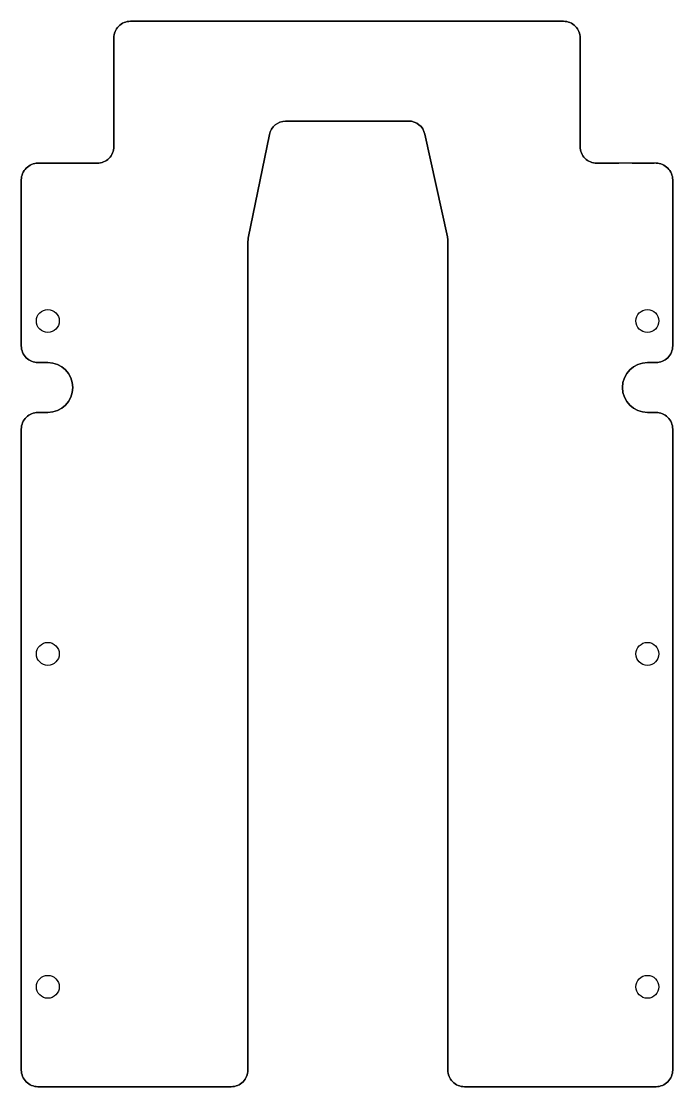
# Model space of a CAD drawing. Header units: inches. Extents: x -27.75 to -22.87, y -3.81 to 4.19.
import ezdxf

# ---------------------------------------------------------------- set-up
doc = ezdxf.new("R2010")
doc.units = ezdxf.units.IN
doc.header["$MEASUREMENT"] = 0
doc.linetypes.add('DASHED', pattern=[0.2067, 0.1654, -0.0413])

msp = doc.modelspace()

# ---------------------------------------------------------------- linework, layer by layer
at = {"color": 181, "linetype": 'DASHED', "lineweight": 25, "true_color": 0xa666ff}
msp.add_line((-23.4349, 3.1214), (-22.9907, 3.1214), dxfattribs=at)
msp.add_line((-22.8657, 0.1694), (-22.8657, 1.1247))
msp.add_lwpolyline([(-27.6291, -3.8128), (-26.1784, -3.8128, 0.414214), (-26.0534, -3.6878), (-26.0534, 1.1872), (-26.0534, 2.5345, -0.050183), (-26.0509, 2.5594), (-25.8928, 3.3371, -0.356618), (-25.7703, 3.4372), (-25.3099, 3.4372), (-24.8481, 3.438, -0.352675), (-24.7258, 3.3398), (-24.5563, 2.5682, -0.054118), (-24.5534, 2.5414), (-24.5534, 1.1731), (-24.5534, -3.6878, 0.414214), (-24.4284, -3.8128), (-22.9907, -3.8128, 0.414214), (-22.8657, -3.6878), (-22.8657, 1.1247, 0.414214), (-22.9907, 1.2497), (-23.0554, 1.2497, -1), (-23.0554, 1.6247), (-22.9907, 1.6247, 0.414214), (-22.8657, 1.7497), (-22.8657, 2.9964, 0.414214), (-22.9907, 3.1214), (-23.4349, 3.1214, -0.414214), (-23.5599, 3.2464), (-23.5599, 4.0622, 0.414214), (-23.6849, 4.1872), (-26.9349, 4.1872, 0.414214), (-27.0599, 4.0622), (-27.0599, 3.2464, -0.414214), (-27.1849, 3.1214), (-27.6291, 3.1214, 0.414214), (-27.7541, 2.9964), (-27.7541, 1.7497, 0.414214), (-27.6291, 1.6247), (-27.5554, 1.6247, -1), (-27.5554, 1.2497), (-27.6291, 1.2497, 0.414214), (-27.7541, 1.1247), (-27.7541, -3.6878, 0.414214)], format="xyb", close=True)
for points in [[(-24.5534, 1.1731), (-24.5534, 2.5414, 0.054118), (-24.5563, 2.5682), (-24.7258, 3.3398, 0.352675), (-24.8481, 3.438), (-25.3099, 3.4372), (-25.7703, 3.4372, 0.356618), (-25.8928, 3.3371), (-26.0509, 2.5594, 0.050183), (-26.0534, 2.5345), (-26.0534, 1.1872), (-26.0534, -3.6878, -0.414214), (-26.1784, -3.8128), (-27.6291, -3.8128, -0.414214), (-27.7541, -3.6878), (-27.7541, 1.1247, -0.414214), (-27.6291, 1.2497), (-27.5554, 1.2497, 1), (-27.5554, 1.6247), (-27.6291, 1.6247, -0.414214), (-27.7541, 1.7497), (-27.7541, 2.9964, -0.414214), (-27.6291, 3.1214), (-27.1849, 3.1214, 0.414214), (-27.0599, 3.2464), (-27.0599, 4.0622, -0.414214), (-26.9349, 4.1872), (-23.6849, 4.1872, -0.414214), (-23.5599, 4.0622), (-23.5599, 3.2464, 0.414214), (-23.4349, 3.1214)], [(-22.9907, 3.1214, -0.414214), (-22.8657, 2.9964), (-22.8657, 1.7497, -0.414214), (-22.9907, 1.6247), (-23.0554, 1.6247, 1), (-23.0554, 1.2497), (-22.9907, 1.2497, -0.414214), (-22.8657, 1.1247)], [(-22.8657, 1.1247), (-22.8657, -3.6878, -0.414214), (-22.9907, -3.8128), (-24.4284, -3.8128, -0.414214), (-24.5534, -3.6878), (-24.5534, 1.1731)]]:
    msp.add_lwpolyline(points, format="xyb")
for centre in [(-27.5554, 1.9372), (-23.0554, 1.9372), (-27.5554, -0.5628), (-23.0554, -0.5628), (-27.5554, -3.0628), (-23.0554, -3.0628)]:
    msp.add_circle(centre, 0.086)
msp.add_arc((-24.4284, 1.1731), 0.125, 173.85559, 180)

doc.saveas('drawing.dxf')
